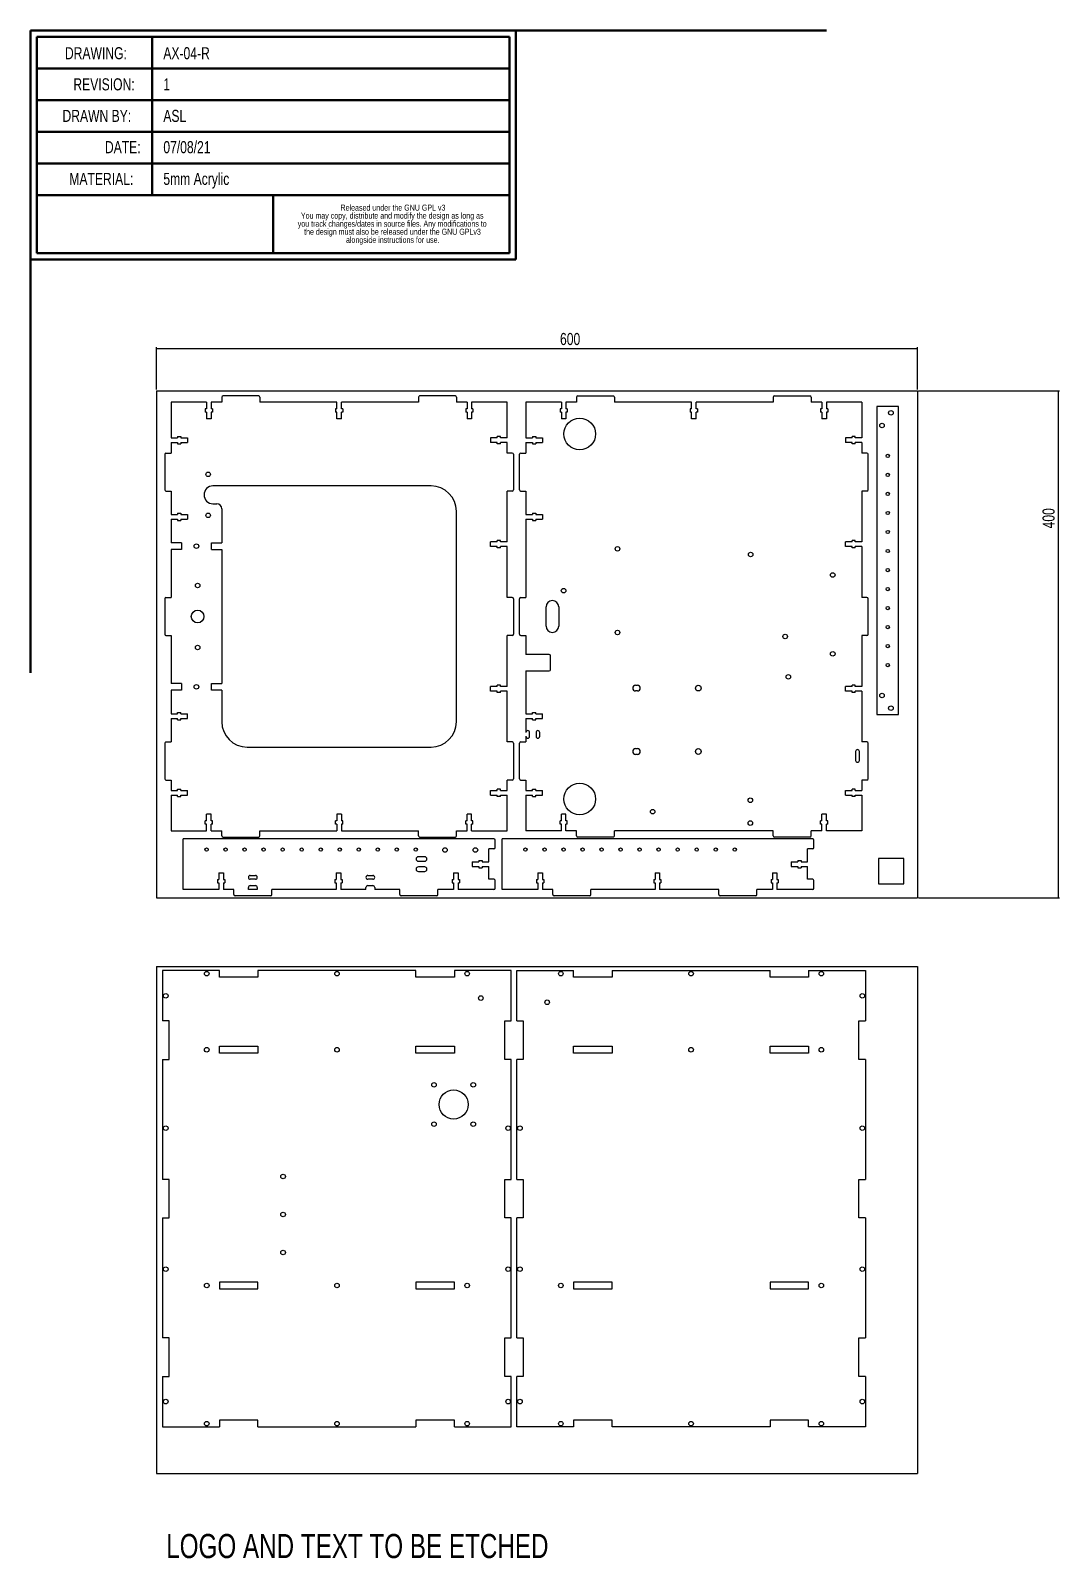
# Model space of a CAD drawing. Header units: millimetres. Extents: x 1 to 812, y -2427 to 180.
# Drawn here: x 1 to 812, y -1026 to 180 of the extents above; entities that cross this region are included whole.
import ezdxf

# ---------------------------------------------------------------- set-up
doc = ezdxf.new("R2010")
doc.units = ezdxf.units.MM
for name, color, linetype in [('ETCH', 1, 'Continuous'), ('FORMAT', 7, 'Continuous'), ('SHEET', 150, 'Continuous')]:
    doc.layers.add(name, color=color, linetype=linetype)
doc.styles.add('SLDTEXTSTYLE0', font='TXT', dxfattribs={"width": 0.75})
doc.styles.add('SLDTEXTSTYLE1', font='TXT', dxfattribs={"width": 0.7})
doc.dimstyles.new('SLDDIMSTYLE0', dxfattribs={"dimtxt": 9.525, "dimasz": 3.302, "dimexe": 0, "dimexo": 0.0625, "dimgap": 2.38125, "dimtad": 1, "dimrnd": 1e-09, "dimzin": 12, "dimdsep": 46, "dimtxsty": 'SLDTEXTSTYLE0', "dimsah": 1, "dimcen": 0.09, "dimadec": 0, "dimazin": 3, "dimtfac": 1, "dimtofl": 0, "dimtmove": 0, "dimatfit": 3, "dimfxl": 1, "dimfrac": 2, "dimtolj": 1, "dimtzin": 12, "dimarcsym": 0})

# ---------------------------------------------------------------- blocks, each defined once
blk = doc.blocks.new('_D')
at = {"layer": 'SHEET'}
for p, q in [((99.9, -103.2), (99.9, -69.9)), ((99.9, -70.9), (699.9, -70.9)), ((699.9, -103.2), (699.9, -69.9))]:
    blk.add_line(p, q, dxfattribs=at)
for points in [[(99.9, -70.9), (103.2, -71.4), (103.2, -70.4)], [(699.9, -70.9), (696.6, -70.4), (696.6, -71.4)]]:
    blk.add_solid(points, dxfattribs=at)
at = {"layer": 'SHEET', "insert": (418.1, -58.6), "char_height": 9.53, "attachment_point": 1, "style": 'SLDTEXTSTYLE0'}
blk.add_mtext('600', dxfattribs=at)
blk = doc.blocks.new('_D_1')
at = {"layer": 'SHEET'}
for p, q in [((700.9, -104.2), (811.9, -104.2)), ((810.9, -104.2), (810.9, -504.2)), ((700.9, -504.2), (811.9, -504.2))]:
    blk.add_line(p, q, dxfattribs=at)
for points in [[(810.9, -104.2), (810.4, -107.5), (811.4, -107.5)], [(810.9, -504.2), (811.4, -500.9), (810.4, -500.9)]]:
    blk.add_solid(points, dxfattribs=at)
at = {"layer": 'SHEET', "insert": (798.6, -212.8), "char_height": 9.53, "attachment_point": 1, "rotation": 90, "style": 'SLDTEXTSTYLE0'}
blk.add_mtext('400', dxfattribs=at)
blk = doc.blocks.new('SW_NOTE_0')
at = {"layer": 'FORMAT', "color": 0, "char_height": 4.763, "attachment_point": 2, "style": 'SLDTEXTSTYLE1'}
for s, insert in [('You may copy, distribute and modify the design as long as', (41.2, -0.2)), ('Released under the GNU GPL v3', (41.8, 6.1)), ('you track changes/dates in source files. Any modifications to', (41.2, -6.6)), ('the design must also be released under the GNU GPLv3', (41.4, -12.9)), ('alongside instructions for use.', (41.6, -19.3))]:
    blk.add_mtext(s, dxfattribs=dict(at, insert=insert))

msp = doc.modelspace()

# ---------------------------------------------------------------- linework, layer by layer
at = {"color": 7, "linetype": 'Continuous', "lineweight": 25}
for p, q in [((180.37, -108.311), (152.37, -108.311)), ((335.37, -108.311), (307.37, -108.311)), ((432.162, -108.311), (460.162, -108.311)), ((587.162, -108.311), (615.162, -108.311)), ((139.37, -113.311), (111.37, -113.311)), ((111.37, -113.311), (111.37, -141.311)), ((139.37, -118.511), (138.32, -118.511)), ((138.32, -118.511), (138.32, -121.111)), ((139.37, -113.311), (139.37, -118.511)), ((142.97, -113.311), (142.97, -118.511)), ((151.37, -113.311), (142.97, -113.311)), ((144.02, -118.511), (142.97, -118.511)), ((144.02, -118.511), (144.02, -121.111)), ((151.37, -109.311), (151.37, -113.311)), ((181.37, -109.311), (181.37, -113.311)), ((242.07, -113.311), (181.37, -113.311)), ((242.07, -118.511), (241.02, -118.511)), ((241.02, -118.511), (241.02, -121.111)), ((242.07, -118.511), (242.07, -113.311)), ((245.67, -118.511), (245.67, -113.311)), ((306.37, -113.311), (245.67, -113.311)), ((246.72, -118.511), (245.67, -118.511)), ((246.72, -118.511), (246.72, -121.111)), ((306.37, -109.311), (306.37, -113.311)), ((336.37, -109.311), (336.37, -113.311)), ((344.77, -113.311), (336.37, -113.311)), ((344.77, -118.511), (343.72, -118.511)), ((343.72, -118.511), (343.72, -121.111)), ((344.77, -113.311), (344.77, -118.511)), ((348.37, -113.311), (348.37, -118.511)), ((376.37, -113.311), (348.37, -113.311)), ((349.42, -118.511), (348.37, -118.511)), ((349.42, -118.511), (349.42, -121.111)), ((376.37, -141.311), (376.37, -113.311)), ((391.162, -113.311), (391.162, -141.311)), ((419.162, -113.311), (391.162, -113.311)), ((419.162, -118.511), (418.112, -118.511)), ((418.112, -118.511), (418.112, -121.111)), ((419.162, -113.311), (419.162, -118.511)), ((422.762, -113.311), (422.762, -118.511)), ((431.162, -113.311), (422.762, -113.311)), ((423.812, -118.511), (422.762, -118.511)), ((423.812, -118.511), (423.812, -121.111)), ((431.162, -109.311), (431.162, -113.311)), ((461.162, -109.311), (461.162, -113.311)), ((521.862, -113.311), (461.162, -113.311)), ((521.862, -118.511), (520.812, -118.511)), ((520.812, -118.511), (520.812, -121.111)), ((521.862, -118.511), (521.862, -113.311)), ((525.462, -118.511), (525.462, -113.311)), ((586.162, -113.311), (525.462, -113.311)), ((526.512, -118.511), (525.462, -118.511)), ((526.512, -118.511), (526.512, -121.111)), ((586.162, -109.311), (586.162, -113.311)), ((616.162, -109.311), (616.162, -113.311)), ((624.562, -113.311), (616.162, -113.311)), ((624.562, -118.511), (623.512, -118.511)), ((623.512, -118.511), (623.512, -121.111)), ((624.562, -113.311), (624.562, -118.511)), ((628.162, -113.311), (628.162, -118.511)), ((656.162, -113.311), (628.162, -113.311)), ((629.212, -118.511), (628.162, -118.511)), ((629.212, -118.511), (629.212, -121.111)), ((656.162, -113.311), (656.162, -141.311)), ((668.038, -116.638), (668.038, -359.638)), ((685.038, -116.638), (668.038, -116.638)), ((685.038, -359.638), (685.038, -116.638)), ((139.37, -121.111), (138.32, -121.111)), ((139.37, -121.111), (139.37, -126.311)), ((142.97, -126.311), (139.37, -126.311)), ((142.97, -121.111), (142.97, -126.311)), ((144.02, -121.111), (142.97, -121.111)), ((242.07, -121.111), (241.02, -121.111)), ((242.07, -126.311), (242.07, -121.111)), ((245.67, -126.311), (242.07, -126.311)), ((245.67, -126.311), (245.67, -121.111)), ((246.72, -121.111), (245.67, -121.111)), ((344.77, -121.111), (343.72, -121.111)), ((344.77, -121.111), (344.77, -126.311)), ((348.37, -126.311), (344.77, -126.311)), ((348.37, -121.111), (348.37, -126.311)), ((349.42, -121.111), (348.37, -121.111)), ((419.162, -121.111), (418.112, -121.111)), ((419.162, -121.111), (419.162, -126.311)), ((422.762, -126.311), (419.162, -126.311)), ((422.762, -121.111), (422.762, -126.311)), ((423.812, -121.111), (422.762, -121.111)), ((521.862, -121.111), (520.812, -121.111)), ((521.862, -126.311), (521.862, -121.111)), ((525.462, -126.311), (521.862, -126.311)), ((525.462, -126.311), (525.462, -121.111)), ((526.512, -121.111), (525.462, -121.111)), ((624.562, -121.111), (623.512, -121.111)), ((624.562, -121.111), (624.562, -126.311)), ((628.162, -126.311), (624.562, -126.311)), ((628.162, -121.111), (628.162, -126.311)), ((629.212, -121.111), (628.162, -121.111)), ((111.37, -141.311), (116.57, -141.311)), ((116.57, -140.261), (119.17, -140.261)), ((116.57, -140.261), (116.57, -141.311)), ((119.17, -140.261), (119.17, -141.311)), ((119.17, -141.311), (124.37, -141.311)), ((124.37, -141.311), (124.37, -144.911)), ((368.57, -141.311), (363.37, -141.311)), ((363.37, -141.311), (363.37, -144.911)), ((371.17, -140.261), (368.57, -140.261)), ((368.57, -141.311), (368.57, -140.261)), ((371.17, -141.311), (371.17, -140.261)), ((376.37, -141.311), (371.17, -141.311)), ((391.162, -141.311), (396.362, -141.311)), ((396.362, -140.261), (398.962, -140.261)), ((396.362, -140.261), (396.362, -141.311)), ((398.962, -140.261), (398.962, -141.311)), ((398.962, -141.311), (404.162, -141.311)), ((404.162, -141.311), (404.162, -144.911)), ((648.362, -141.311), (643.162, -141.311)), ((643.162, -141.311), (643.162, -144.911)), ((650.962, -140.261), (648.362, -140.261)), ((648.362, -141.311), (648.362, -140.261)), ((650.962, -141.311), (650.962, -140.261)), ((656.162, -141.311), (650.962, -141.311)), ((106.37, -154.311), (106.37, -182.311)), ((107.37, -153.311), (111.37, -153.311)), ((111.37, -144.911), (111.37, -153.311)), ((111.37, -144.911), (116.57, -144.911)), ((116.57, -144.911), (116.57, -145.961)), ((116.57, -145.961), (119.17, -145.961)), ((119.17, -144.911), (119.17, -145.961)), ((119.17, -144.911), (124.37, -144.911)), ((368.57, -144.911), (363.37, -144.911)), ((368.57, -145.961), (368.57, -144.911)), ((371.17, -145.961), (368.57, -145.961)), ((371.17, -145.961), (371.17, -144.911)), ((376.37, -144.911), (371.17, -144.911)), ((376.37, -153.311), (376.37, -144.911)), ((380.37, -153.311), (376.37, -153.311)), ((381.37, -154.311), (381.37, -182.311)), ((386.162, -182.311), (386.162, -154.311)), ((387.162, -153.311), (391.162, -153.311)), ((391.162, -144.911), (391.162, -153.311)), ((391.162, -144.911), (396.362, -144.911)), ((396.362, -144.911), (396.362, -145.961)), ((396.362, -145.961), (398.962, -145.961)), ((398.962, -144.911), (398.962, -145.961)), ((398.962, -144.911), (404.162, -144.911)), ((648.362, -144.911), (643.162, -144.911)), ((648.362, -145.961), (648.362, -144.911)), ((650.962, -145.961), (648.362, -145.961)), ((650.962, -145.961), (650.962, -144.911)), ((656.162, -144.911), (650.962, -144.911)), ((656.162, -144.911), (656.162, -153.311)), ((660.162, -153.311), (656.162, -153.311)), ((661.162, -182.311), (661.162, -154.311)), ((316.37, -179.311), (144.37, -179.311)), ((107.37, -183.311), (111.37, -183.311)), ((111.37, -183.311), (111.37, -201.911)), ((380.37, -183.311), (376.37, -183.311)), ((376.37, -223.511), (376.37, -183.311)), ((387.162, -183.311), (391.162, -183.311)), ((391.162, -183.311), (391.162, -201.911)), ((660.162, -183.311), (656.162, -183.311)), ((656.162, -183.311), (656.162, -223.511)), ((111.37, -201.911), (116.57, -201.911)), ((116.57, -200.861), (119.17, -200.861)), ((116.57, -200.861), (116.57, -201.911)), ((119.17, -200.861), (119.17, -201.911)), ((119.17, -201.911), (124.37, -201.911)), ((124.37, -201.911), (124.37, -205.511)), ((144.37, -193.311), (147.37, -193.311)), ((151.37, -197.311), (151.37, -224.111)), ((336.37, -365.311), (336.37, -199.311)), ((391.162, -201.911), (396.362, -201.911)), ((396.362, -200.861), (398.962, -200.861)), ((396.362, -200.861), (396.362, -201.911)), ((398.962, -200.861), (398.962, -201.911)), ((398.962, -201.911), (404.162, -201.911)), ((404.162, -201.911), (404.162, -205.511)), ((111.37, -205.511), (111.37, -224.111)), ((111.37, -205.511), (116.57, -205.511)), ((116.57, -205.511), (116.57, -206.561)), ((116.57, -206.561), (119.17, -206.561)), ((119.17, -205.511), (119.17, -206.561)), ((119.17, -205.511), (124.37, -205.511)), ((391.162, -205.511), (391.162, -267.311)), ((391.162, -205.511), (396.362, -205.511)), ((396.362, -205.511), (396.362, -206.561)), ((396.362, -206.561), (398.962, -206.561)), ((398.962, -205.511), (398.962, -206.561)), ((398.962, -205.511), (404.162, -205.511)), ((119.57, -224.111), (111.37, -224.111)), ((119.57, -224.111), (119.57, -229.511)), ((143.17, -224.111), (151.37, -224.111)), ((143.17, -229.511), (143.17, -224.111)), ((368.57, -223.511), (363.37, -223.511)), ((363.37, -227.111), (363.37, -223.511)), ((368.57, -227.111), (363.37, -227.111)), ((371.17, -222.461), (368.57, -222.461)), ((368.57, -223.511), (368.57, -222.461)), ((368.57, -228.161), (368.57, -227.111)), ((371.17, -228.161), (368.57, -228.161)), ((371.17, -223.511), (371.17, -222.461)), ((376.37, -223.511), (371.17, -223.511)), ((371.17, -228.161), (371.17, -227.111)), ((376.37, -227.111), (371.17, -227.111)), ((376.37, -267.311), (376.37, -227.111)), ((648.362, -223.511), (643.162, -223.511)), ((643.162, -227.111), (643.162, -223.511)), ((648.362, -227.111), (643.162, -227.111)), ((650.962, -222.461), (648.362, -222.461)), ((648.362, -223.511), (648.362, -222.461)), ((648.362, -228.161), (648.362, -227.111)), ((650.962, -228.161), (648.362, -228.161)), ((650.962, -223.511), (650.962, -222.461)), ((656.162, -223.511), (650.962, -223.511)), ((650.962, -228.161), (650.962, -227.111)), ((656.162, -227.111), (650.962, -227.111)), ((656.162, -227.111), (656.162, -267.311)), ((111.37, -229.511), (111.37, -267.311)), ((119.57, -229.511), (111.37, -229.511)), ((143.17, -229.511), (151.37, -229.511)), ((151.37, -229.511), (151.37, -335.111)), ((106.37, -268.311), (106.37, -296.311)), ((107.37, -267.311), (111.37, -267.311)), ((380.37, -267.311), (376.37, -267.311)), ((381.37, -268.311), (381.37, -296.311)), ((386.162, -296.311), (386.162, -268.311)), ((387.162, -267.311), (391.162, -267.311)), ((407.112, -289.811), (407.112, -274.811)), ((417.112, -274.811), (417.112, -289.811)), ((660.162, -267.311), (656.162, -267.311)), ((661.162, -296.311), (661.162, -268.311)), ((107.37, -297.311), (111.37, -297.311)), ((111.37, -297.311), (111.37, -335.111)), ((380.37, -297.311), (376.37, -297.311)), ((376.37, -337.511), (376.37, -297.311)), ((387.162, -297.311), (391.162, -297.311)), ((391.162, -297.311), (391.162, -312.261)), ((660.162, -297.311), (656.162, -297.311)), ((656.162, -297.311), (656.162, -337.511)), ((409.662, -312.261), (391.162, -312.261)), ((410.662, -324.261), (410.662, -313.261)), ((391.162, -325.261), (391.162, -359.111)), ((391.162, -325.261), (409.662, -325.261)), ((119.57, -335.111), (111.37, -335.111)), ((119.57, -335.111), (119.57, -340.511)), ((143.17, -335.111), (151.37, -335.111)), ((143.17, -340.511), (143.17, -335.111)), ((368.57, -337.511), (363.37, -337.511)), ((363.37, -341.111), (363.37, -337.511)), ((371.17, -336.461), (368.57, -336.461)), ((368.57, -337.511), (368.57, -336.461)), ((371.17, -337.511), (371.17, -336.461)), ((376.37, -337.511), (371.17, -337.511)), ((477.662, -336.561), (479.162, -336.561)), ((648.362, -337.511), (643.162, -337.511)), ((643.162, -341.111), (643.162, -337.511)), ((650.962, -336.461), (648.362, -336.461)), ((648.362, -337.511), (648.362, -336.461)), ((650.962, -337.511), (650.962, -336.461)), ((656.162, -337.511), (650.962, -337.511)), ((111.37, -340.511), (111.37, -359.111)), ((119.57, -340.511), (111.37, -340.511)), ((151.37, -340.511), (143.17, -340.511)), ((151.37, -340.511), (151.37, -365.311)), ((368.57, -341.111), (363.37, -341.111)), ((368.57, -342.161), (368.57, -341.111)), ((371.17, -342.161), (368.57, -342.161)), ((371.17, -342.161), (371.17, -341.111)), ((376.37, -341.111), (371.17, -341.111)), ((376.37, -381.311), (376.37, -341.111)), ((479.162, -341.061), (477.662, -341.061)), ((648.362, -341.111), (643.162, -341.111)), ((648.362, -342.161), (648.362, -341.111)), ((650.962, -342.161), (648.362, -342.161)), ((650.962, -342.161), (650.962, -341.111)), ((656.162, -341.111), (650.962, -341.111)), ((656.162, -341.111), (656.162, -381.311)), ((111.37, -359.111), (116.57, -359.111)), ((116.57, -358.061), (119.17, -358.061)), ((116.57, -359.111), (116.57, -358.061)), ((119.17, -359.111), (119.17, -358.061)), ((119.17, -359.111), (124.37, -359.111)), ((124.37, -362.711), (124.37, -359.111)), ((391.162, -359.111), (396.362, -359.111)), ((396.362, -358.061), (398.962, -358.061)), ((396.362, -359.111), (396.362, -358.061)), ((398.962, -359.111), (398.962, -358.061)), ((398.962, -359.111), (404.162, -359.111)), ((404.162, -362.711), (404.162, -359.111)), ((668.038, -359.638), (685.038, -359.638)), ((111.37, -362.711), (116.57, -362.711)), ((111.37, -362.711), (111.37, -381.311)), ((116.57, -363.761), (116.57, -362.711)), ((116.57, -363.761), (119.17, -363.761)), ((119.17, -363.761), (119.17, -362.711)), ((119.17, -362.711), (124.37, -362.711)), ((391.162, -362.711), (391.162, -373.811)), ((391.162, -362.711), (396.362, -362.711)), ((396.362, -363.761), (396.362, -362.711)), ((396.362, -363.761), (398.962, -363.761)), ((398.962, -363.761), (398.962, -362.711)), ((398.962, -362.711), (404.162, -362.711)), ((106.37, -382.311), (106.37, -410.311)), ((107.37, -381.311), (111.37, -381.311)), ((171.37, -385.311), (316.37, -385.311)), ((380.37, -381.311), (376.37, -381.311)), ((381.37, -382.311), (381.37, -410.311)), ((386.162, -410.311), (386.162, -382.311)), ((387.162, -381.311), (391.162, -381.311)), ((391.162, -376.811), (391.162, -381.311)), ((394.162, -376.811), (394.162, -373.811)), ((399.162, -373.811), (399.162, -376.811)), ((402.162, -376.811), (402.162, -373.811)), ((660.162, -381.311), (656.162, -381.311)), ((661.162, -410.311), (661.162, -382.311)), ((477.662, -386.561), (479.162, -386.561)), ((479.162, -391.061), (477.662, -391.061)), ((651.162, -388.811), (651.162, -395.811)), ((654.162, -395.811), (654.162, -388.811)), ((107.37, -411.311), (111.37, -411.311)), ((111.37, -411.311), (111.37, -419.711)), ((111.37, -419.711), (116.57, -419.711)), ((116.57, -418.661), (119.17, -418.661)), ((116.57, -419.711), (116.57, -418.661)), ((119.17, -419.711), (119.17, -418.661)), ((119.17, -419.711), (124.37, -419.711)), ((124.37, -423.311), (124.37, -419.711)), ((363.37, -419.711), (368.57, -419.711)), ((363.37, -423.311), (363.37, -419.711)), ((371.17, -418.661), (368.57, -418.661)), ((368.57, -419.711), (368.57, -418.661)), ((371.17, -419.711), (371.17, -418.661)), ((371.17, -419.711), (376.37, -419.711)), ((380.37, -411.311), (376.37, -411.311)), ((376.37, -419.711), (376.37, -411.311)), ((387.162, -411.311), (391.162, -411.311)), ((391.162, -411.311), (391.162, -419.711)), ((391.162, -419.711), (396.362, -419.711)), ((396.362, -418.661), (398.962, -418.661)), ((396.362, -419.711), (396.362, -418.661)), ((398.962, -419.711), (398.962, -418.661)), ((398.962, -419.711), (404.162, -419.711)), ((404.162, -423.311), (404.162, -419.711)), ((643.162, -419.711), (648.362, -419.711)), ((643.162, -423.311), (643.162, -419.711)), ((650.962, -418.661), (648.362, -418.661)), ((648.362, -419.711), (648.362, -418.661)), ((650.962, -419.711), (650.962, -418.661)), ((650.962, -419.711), (656.162, -419.711)), ((660.162, -411.311), (656.162, -411.311)), ((656.162, -411.311), (656.162, -419.711)), ((111.37, -423.311), (116.57, -423.311)), ((111.37, -423.311), (111.37, -451.311)), ((116.57, -424.361), (116.57, -423.311)), ((116.57, -424.361), (119.17, -424.361)), ((119.17, -424.361), (119.17, -423.311)), ((119.17, -423.311), (124.37, -423.311)), ((363.37, -423.311), (368.57, -423.311)), ((368.57, -424.361), (368.57, -423.311)), ((371.17, -424.361), (368.57, -424.361)), ((371.17, -424.361), (371.17, -423.311)), ((371.17, -423.311), (376.37, -423.311)), ((376.37, -451.311), (376.37, -423.311)), ((391.162, -423.311), (391.162, -451.311)), ((391.162, -423.311), (396.362, -423.311)), ((396.362, -424.361), (396.362, -423.311)), ((396.362, -424.361), (398.962, -424.361)), ((398.962, -424.361), (398.962, -423.311)), ((398.962, -423.311), (404.162, -423.311)), ((643.162, -423.311), (648.362, -423.311)), ((648.362, -424.361), (648.362, -423.311)), ((650.962, -424.361), (648.362, -424.361)), ((650.962, -424.361), (650.962, -423.311)), ((650.962, -423.311), (656.162, -423.311)), ((656.162, -423.311), (656.162, -451.311)), ((139.37, -443.511), (138.32, -443.511)), ((138.32, -446.111), (138.32, -443.511)), ((142.97, -438.311), (139.37, -438.311)), ((139.37, -443.511), (139.37, -438.311)), ((142.97, -443.511), (142.97, -438.311)), ((144.02, -443.511), (142.97, -443.511)), ((144.02, -446.111), (144.02, -443.511)), ((242.07, -443.511), (241.02, -443.511)), ((241.02, -446.111), (241.02, -443.511)), ((245.67, -438.311), (242.07, -438.311)), ((242.07, -438.311), (242.07, -443.511)), ((245.67, -438.311), (245.67, -443.511)), ((246.72, -443.511), (245.67, -443.511)), ((246.72, -446.111), (246.72, -443.511)), ((344.77, -443.511), (343.72, -443.511)), ((343.72, -446.111), (343.72, -443.511)), ((348.37, -438.311), (344.77, -438.311)), ((344.77, -443.511), (344.77, -438.311)), ((348.37, -443.511), (348.37, -438.311)), ((349.42, -443.511), (348.37, -443.511)), ((349.42, -446.111), (349.42, -443.511)), ((419.162, -443.511), (418.112, -443.511)), ((418.112, -446.111), (418.112, -443.511)), ((422.762, -438.311), (419.162, -438.311)), ((419.162, -443.511), (419.162, -438.311)), ((422.762, -443.511), (422.762, -438.311)), ((423.812, -443.511), (422.762, -443.511)), ((423.812, -446.111), (423.812, -443.511)), ((624.562, -443.511), (623.512, -443.511)), ((623.512, -446.111), (623.512, -443.511)), ((628.162, -438.311), (624.562, -438.311)), ((624.562, -443.511), (624.562, -438.311)), ((628.162, -443.511), (628.162, -438.311)), ((629.212, -443.511), (628.162, -443.511)), ((629.212, -446.111), (629.212, -443.511)), ((111.37, -451.311), (139.37, -451.311)), ((120.87, -497.663), (120.87, -457.663)), ((365.87, -457.663), (120.87, -457.663)), ((139.37, -446.111), (138.32, -446.111)), ((139.37, -451.311), (139.37, -446.111)), ((142.97, -451.311), (142.97, -446.111)), ((144.02, -446.111), (142.97, -446.111)), ((142.97, -451.311), (151.37, -451.311)), ((151.37, -455.311), (151.37, -451.311)), ((152.37, -456.311), (180.37, -456.311)), ((181.37, -451.311), (242.07, -451.311)), ((181.37, -455.311), (181.37, -451.311)), ((242.07, -446.111), (241.02, -446.111)), ((242.07, -446.111), (242.07, -451.311)), ((245.67, -446.111), (245.67, -451.311)), ((246.72, -446.111), (245.67, -446.111)), ((245.67, -451.311), (306.37, -451.311)), ((306.37, -455.311), (306.37, -451.311)), ((307.37, -456.311), (335.37, -456.311)), ((336.37, -451.311), (344.77, -451.311)), ((336.37, -455.311), (336.37, -451.311)), ((344.77, -446.111), (343.72, -446.111)), ((344.77, -451.311), (344.77, -446.111)), ((348.37, -451.311), (348.37, -446.111)), ((349.42, -446.111), (348.37, -446.111)), ((348.37, -451.311), (376.37, -451.311)), ((372.363, -497.663), (372.363, -457.663)), ((617.363, -457.663), (372.363, -457.663)), ((419.162, -451.311), (391.162, -451.311)), ((419.162, -446.111), (418.112, -446.111)), ((419.162, -451.311), (419.162, -446.111)), ((422.762, -451.311), (422.762, -446.111)), ((423.812, -446.111), (422.762, -446.111)), ((431.162, -451.311), (422.762, -451.311)), ((431.162, -455.311), (431.162, -451.311)), ((460.162, -456.311), (432.162, -456.311)), ((586.162, -451.311), (461.162, -451.311)), ((461.162, -455.311), (461.162, -451.311)), ((586.162, -455.311), (586.162, -451.311)), ((615.162, -456.311), (587.162, -456.311)), ((624.562, -451.311), (616.162, -451.311)), ((616.162, -455.311), (616.162, -451.311)), ((624.562, -446.111), (623.512, -446.111)), ((624.562, -451.311), (624.562, -446.111)), ((628.162, -451.311), (628.162, -446.111)), ((629.212, -446.111), (628.162, -446.111)), ((656.162, -451.311), (628.162, -451.311)), ((365.87, -465.663), (361.87, -465.663)), ((361.87, -475.863), (361.87, -465.663)), ((366.87, -464.663), (366.87, -458.663)), ((617.363, -465.663), (613.363, -465.663)), ((613.363, -475.863), (613.363, -465.663)), ((618.363, -464.663), (618.363, -458.663)), ((311.37, -471.863), (306.37, -471.863)), ((306.37, -475.463), (311.37, -475.463)), ((311.37, -479.863), (306.37, -479.863)), ((348.87, -475.863), (354.07, -475.863)), ((348.87, -475.863), (348.87, -479.463)), ((348.87, -479.463), (354.07, -479.463)), ((354.07, -474.813), (356.67, -474.813)), ((354.07, -474.813), (354.07, -475.863)), ((354.07, -479.463), (354.07, -480.513)), ((354.07, -480.513), (356.67, -480.513)), ((356.67, -474.813), (356.67, -475.863)), ((356.67, -475.863), (361.87, -475.863)), ((356.67, -479.463), (356.67, -480.513)), ((356.67, -479.463), (361.87, -479.463)), ((361.87, -489.663), (361.87, -479.463)), ((600.363, -475.863), (605.563, -475.863)), ((600.363, -475.863), (600.363, -479.463)), ((600.363, -479.463), (605.563, -479.463)), ((605.563, -474.813), (608.163, -474.813)), ((605.563, -474.813), (605.563, -475.863)), ((605.563, -479.463), (605.563, -480.513)), ((605.563, -480.513), (608.163, -480.513)), ((608.163, -474.813), (608.163, -475.863)), ((608.163, -475.863), (613.363, -475.863)), ((608.163, -479.463), (608.163, -480.513)), ((608.163, -479.463), (613.363, -479.463)), ((613.363, -489.663), (613.363, -479.463)), ((669.336, -473.35), (669.336, -493.35)), ((689.336, -473.35), (669.336, -473.35)), ((689.336, -493.35), (689.336, -473.35)), ((148.02, -489.863), (149.07, -489.863)), ((148.02, -489.863), (148.02, -492.463)), ((148.02, -492.463), (149.07, -492.463)), ((149.07, -484.663), (152.67, -484.663)), ((149.07, -484.663), (149.07, -489.863)), ((149.07, -492.463), (149.07, -497.663)), ((152.67, -484.663), (152.67, -489.863)), ((152.67, -489.863), (153.72, -489.863)), ((152.67, -492.463), (152.67, -497.663)), ((152.67, -492.463), (153.72, -492.463)), ((153.72, -489.863), (153.72, -492.463)), ((173.87, -486.663), (177.87, -486.663)), ((177.87, -489.663), (173.87, -489.663)), ((240.52, -489.863), (241.57, -489.863)), ((240.52, -489.863), (240.52, -492.463)), ((240.52, -492.463), (241.57, -492.463)), ((241.57, -484.663), (245.17, -484.663)), ((241.57, -484.663), (241.57, -489.863)), ((241.57, -492.463), (241.57, -497.663)), ((245.17, -484.663), (245.17, -489.863)), ((245.17, -489.863), (246.22, -489.863)), ((245.17, -492.463), (245.17, -497.663)), ((245.17, -492.463), (246.22, -492.463)), ((246.22, -489.863), (246.22, -492.463)), ((266.52, -486.663), (270.52, -486.663)), ((270.52, -489.663), (266.52, -489.663)), ((306.37, -483.463), (311.37, -483.463)), ((333.02, -489.863), (334.07, -489.863)), ((333.02, -489.863), (333.02, -492.463)), ((333.02, -492.463), (334.07, -492.463)), ((334.07, -484.663), (337.67, -484.663)), ((334.07, -484.663), (334.07, -489.863)), ((334.07, -492.463), (334.07, -497.663)), ((337.67, -484.663), (337.67, -489.863)), ((337.67, -489.863), (338.72, -489.863)), ((337.67, -492.463), (337.67, -497.663)), ((337.67, -492.463), (338.72, -492.463)), ((338.72, -489.863), (338.72, -492.463)), ((365.87, -489.663), (361.87, -489.663)), ((366.87, -496.663), (366.87, -490.663)), ((399.513, -489.863), (400.563, -489.863)), ((399.513, -489.863), (399.513, -492.463)), ((399.513, -492.463), (400.563, -492.463)), ((400.563, -484.663), (404.163, -484.663)), ((400.563, -484.663), (400.563, -489.863)), ((400.563, -492.463), (400.563, -497.663)), ((404.163, -484.663), (404.163, -489.863)), ((404.163, -489.863), (405.213, -489.863)), ((404.163, -492.463), (404.163, -497.663)), ((404.163, -492.463), (405.213, -492.463)), ((405.213, -489.863), (405.213, -492.463)), ((492.013, -489.863), (493.063, -489.863)), ((492.013, -489.863), (492.013, -492.463)), ((492.013, -492.463), (493.063, -492.463)), ((493.063, -484.663), (496.663, -484.663)), ((493.063, -484.663), (493.063, -489.863)), ((493.063, -492.463), (493.063, -497.663)), ((496.663, -484.663), (496.663, -489.863)), ((496.663, -489.863), (497.713, -489.863)), ((496.663, -492.463), (496.663, -497.663)), ((496.663, -492.463), (497.713, -492.463)), ((497.713, -489.863), (497.713, -492.463)), ((584.513, -489.863), (585.563, -489.863)), ((584.513, -489.863), (584.513, -492.463)), ((584.513, -492.463), (585.563, -492.463)), ((585.563, -484.663), (589.163, -484.663)), ((585.563, -484.663), (585.563, -489.863)), ((585.563, -492.463), (585.563, -497.663)), ((589.163, -484.663), (589.163, -489.863)), ((589.163, -489.863), (590.213, -489.863)), ((589.163, -492.463), (589.163, -497.663)), ((589.163, -492.463), (590.213, -492.463)), ((590.213, -489.863), (590.213, -492.463)), ((617.363, -489.663), (613.363, -489.663)), ((618.363, -496.663), (618.363, -490.663)), ((669.336, -493.35), (689.336, -493.35)), ((149.07, -497.663), (120.87, -497.663)), ((160.87, -497.663), (152.67, -497.663)), ((160.87, -501.663), (160.87, -497.663)), ((189.87, -502.663), (161.87, -502.663)), ((172.37, -497.663), (172.37, -496.163)), ((179.37, -497.663), (172.37, -497.663)), ((173.87, -494.663), (177.87, -494.663)), ((179.37, -496.163), (179.37, -497.663)), ((241.57, -497.663), (190.87, -497.663)), ((190.87, -501.663), (190.87, -497.663)), ((265.02, -497.663), (245.17, -497.663)), ((265.02, -497.663), (265.02, -496.163)), ((266.52, -494.663), (270.52, -494.663)), ((272.02, -496.163), (272.02, -497.663)), ((291.87, -497.663), (272.02, -497.663)), ((291.87, -501.663), (291.87, -497.663)), ((320.87, -502.663), (292.87, -502.663)), ((334.07, -497.663), (321.87, -497.663)), ((321.87, -501.663), (321.87, -497.663)), ((365.87, -497.663), (337.67, -497.663)), ((400.563, -497.663), (372.363, -497.663)), ((412.363, -497.663), (404.163, -497.663)), ((412.363, -501.663), (412.363, -497.663)), ((441.363, -502.663), (413.363, -502.663)), ((493.063, -497.663), (442.363, -497.663)), ((442.363, -501.663), (442.363, -497.663)), ((543.363, -497.663), (496.663, -497.663)), ((543.363, -501.663), (543.363, -497.663)), ((572.363, -502.663), (544.363, -502.663)), ((585.563, -497.663), (573.363, -497.663)), ((573.363, -501.663), (573.363, -497.663)), ((617.363, -497.663), (589.163, -497.663)), ((104.694, -561.63), (104.694, -601.43)), ((149.494, -561.63), (104.694, -561.63)), ((149.494, -566.83), (149.494, -561.63)), ((179.894, -561.63), (179.894, -566.83)), ((304.494, -561.63), (179.894, -561.63)), ((304.494, -566.83), (304.494, -561.63)), ((334.894, -561.63), (334.894, -566.83)), ((379.694, -561.63), (334.894, -561.63)), ((379.694, -601.43), (379.694, -561.63)), ((383.967, -601.43), (383.967, -561.63)), ((383.967, -561.63), (428.767, -561.63)), ((428.767, -566.83), (428.767, -561.63)), ((459.167, -561.63), (459.167, -566.83)), ((459.167, -561.63), (583.767, -561.63)), ((583.767, -566.83), (583.767, -561.63)), ((614.167, -561.63), (614.167, -566.83)), ((614.167, -561.63), (658.967, -561.63)), ((658.967, -561.63), (658.967, -601.43)), ((179.894, -566.83), (149.494, -566.83)), ((334.894, -566.83), (304.494, -566.83)), ((459.167, -566.83), (428.767, -566.83)), ((614.167, -566.83), (583.767, -566.83)), ((109.894, -601.43), (104.694, -601.43)), ((109.894, -631.83), (109.894, -601.43)), ((374.494, -601.43), (379.694, -601.43)), ((374.494, -631.83), (374.494, -601.43)), ((383.967, -601.43), (389.167, -601.43)), ((389.167, -601.43), (389.167, -631.83)), ((653.767, -601.43), (658.967, -601.43)), ((653.767, -631.83), (653.767, -601.43)), ((149.494, -621.43), (179.894, -621.43)), ((149.494, -626.83), (149.494, -621.43)), ((179.894, -626.83), (149.494, -626.83)), ((179.894, -621.43), (179.894, -626.83)), ((304.494, -621.43), (334.894, -621.43)), ((304.494, -626.83), (304.494, -621.43)), ((334.894, -626.83), (304.494, -626.83)), ((334.894, -621.43), (334.894, -626.83)), ((428.767, -621.43), (459.167, -621.43)), ((428.767, -626.83), (428.767, -621.43)), ((459.167, -626.83), (428.767, -626.83)), ((459.167, -621.43), (459.167, -626.83)), ((583.767, -621.43), (614.167, -621.43)), ((583.767, -626.83), (583.767, -621.43)), ((614.167, -626.83), (583.767, -626.83)), ((614.167, -621.43), (614.167, -626.83)), ((104.694, -631.83), (104.694, -726.43)), ((104.694, -631.83), (109.894, -631.83)), ((379.694, -631.83), (374.494, -631.83)), ((379.694, -726.43), (379.694, -631.83)), ((389.167, -631.83), (383.967, -631.83)), ((383.967, -726.43), (383.967, -631.83)), ((658.967, -631.83), (653.767, -631.83)), ((658.967, -631.83), (658.967, -726.43)), ((109.894, -726.43), (104.694, -726.43)), ((109.894, -756.83), (109.894, -726.43)), ((374.494, -726.43), (379.694, -726.43)), ((374.494, -756.83), (374.494, -726.43)), ((383.967, -726.43), (389.167, -726.43)), ((389.167, -726.43), (389.167, -756.83)), ((653.767, -726.43), (658.967, -726.43)), ((653.767, -756.83), (653.767, -726.43)), ((104.694, -756.83), (104.694, -851.43)), ((104.694, -756.83), (109.894, -756.83)), ((379.694, -756.83), (374.494, -756.83)), ((379.694, -851.43), (379.694, -756.83)), ((389.167, -756.83), (383.967, -756.83)), ((383.967, -851.43), (383.967, -756.83)), ((658.967, -756.83), (653.767, -756.83)), ((658.967, -756.83), (658.967, -851.43)), ((179.894, -807.43), (149.494, -807.43)), ((149.494, -807.43), (149.494, -812.83)), ((179.894, -812.83), (179.894, -807.43)), ((334.894, -807.43), (304.494, -807.43)), ((304.494, -807.43), (304.494, -812.83)), ((334.894, -812.83), (334.894, -807.43)), ((459.167, -807.43), (428.767, -807.43)), ((428.767, -807.43), (428.767, -812.83)), ((459.167, -812.83), (459.167, -807.43)), ((614.167, -807.43), (583.767, -807.43)), ((583.767, -807.43), (583.767, -812.83)), ((614.167, -812.83), (614.167, -807.43)), ((149.494, -812.83), (179.894, -812.83)), ((304.494, -812.83), (334.894, -812.83)), ((428.767, -812.83), (459.167, -812.83)), ((583.767, -812.83), (614.167, -812.83)), ((109.894, -851.43), (104.694, -851.43)), ((109.894, -881.83), (109.894, -851.43)), ((374.494, -851.43), (379.694, -851.43)), ((374.494, -881.83), (374.494, -851.43)), ((383.967, -851.43), (389.167, -851.43)), ((389.167, -851.43), (389.167, -881.83)), ((653.767, -851.43), (658.967, -851.43)), ((653.767, -881.83), (653.767, -851.43)), ((104.694, -881.83), (104.694, -921.63)), ((104.694, -881.83), (109.894, -881.83)), ((379.694, -881.83), (374.494, -881.83)), ((379.694, -921.63), (379.694, -881.83)), ((389.167, -881.83), (383.967, -881.83)), ((383.967, -921.63), (383.967, -881.83)), ((658.967, -881.83), (653.767, -881.83)), ((658.967, -881.83), (658.967, -921.63)), ((104.694, -921.63), (149.494, -921.63)), ((179.894, -916.43), (149.494, -916.43)), ((149.494, -916.43), (149.494, -921.63)), ((179.894, -921.63), (179.894, -916.43)), ((179.894, -921.63), (304.494, -921.63)), ((334.894, -916.43), (304.494, -916.43)), ((304.494, -916.43), (304.494, -921.63)), ((334.894, -921.63), (334.894, -916.43)), ((334.894, -921.63), (379.694, -921.63)), ((428.767, -921.63), (383.967, -921.63)), ((459.167, -916.43), (428.767, -916.43)), ((428.767, -916.43), (428.767, -921.63)), ((459.167, -921.63), (459.167, -916.43)), ((583.767, -921.63), (459.167, -921.63)), ((614.167, -916.43), (583.767, -916.43)), ((583.767, -916.43), (583.767, -921.63)), ((614.167, -921.63), (614.167, -916.43)), ((658.967, -921.63), (614.167, -921.63))]:
    msp.add_line(p, q, dxfattribs=at)
for centre, radius in [((679.038, -121.638), 1.8), ((433.662, -138.311), 12.5), ((672.038, -131.638), 1.8), ((676.538, -155.638), 1.3), ((140.62, -170.141), 1.8), ((676.538, -170.638), 1.3), ((676.538, -185.638), 1.3), ((140.62, -202.482), 1.8), ((676.538, -200.638), 1.3), ((676.538, -215.638), 1.3), ((131.37, -226.811), 1.8), ((463.412, -228.911), 1.8), ((568.427, -233.363), 1.8), ((676.538, -230.638), 1.3), ((633.162, -249.554), 1.8), ((676.538, -245.638), 1.3), ((132.32, -257.811), 1.8), ((420.912, -261.911), 1.8), ((676.538, -260.638), 1.3), ((676.538, -275.638), 1.3), ((132.32, -282.311), 5), ((463.412, -294.911), 1.8), ((595.662, -298.054), 1.8), ((676.538, -290.638), 1.3), ((132.32, -306.811), 1.8), ((633.162, -311.754), 1.8), ((676.538, -305.638), 1.3), ((676.538, -320.638), 1.3), ((131.37, -337.811), 1.8), ((527.162, -338.811), 2.25), ((598.162, -329.954), 1.8), ((672.038, -344.638), 1.8), ((679.038, -354.638), 1.8), ((527.162, -388.811), 2.25), ((433.662, -426.311), 12.5), ((568.162, -427.311), 1.8), ((491.162, -436.311), 1.8), ((568.162, -445.311), 1.8), ((139.37, -466.163), 1.3), ((154.37, -466.163), 1.3), ((169.37, -466.163), 1.3), ((184.37, -466.163), 1.3), ((199.37, -466.163), 1.3), ((214.37, -466.163), 1.3), ((229.37, -466.163), 1.3), ((244.37, -466.163), 1.3), ((259.37, -466.163), 1.3), ((274.37, -466.163), 1.3), ((289.37, -466.163), 1.3), ((304.37, -466.163), 1.3), ((327.37, -466.513), 1.8), ((351.37, -466.513), 1.8), ((390.863, -466.163), 1.3), ((405.863, -466.163), 1.3), ((420.863, -466.163), 1.3), ((435.863, -466.163), 1.3), ((450.863, -466.163), 1.3), ((465.863, -466.163), 1.3), ((480.863, -466.163), 1.3), ((495.863, -466.163), 1.3), ((510.863, -466.163), 1.3), ((525.863, -466.163), 1.3), ((540.863, -466.163), 1.3), ((555.863, -466.163), 1.3), ((139.494, -564.13), 1.8), ((242.194, -564.13), 1.8), ((344.894, -564.13), 1.8), ((418.767, -564.13), 1.8), ((521.467, -564.13), 1.8), ((624.167, -564.13), 1.8), ((107.194, -581.63), 1.8), ((355.694, -583.38), 1.8), ((407.967, -586.68), 1.8), ((656.467, -581.63), 1.8), ((139.494, -624.13), 1.8), ((242.194, -624.13), 1.8), ((521.467, -624.13), 1.8), ((624.167, -624.13), 1.8), ((318.694, -651.83), 1.8), ((349.694, -651.83), 1.8), ((334.194, -667.33), 11.5), ((107.194, -685.98), 1.8), ((318.694, -682.83), 1.8), ((349.694, -682.83), 1.8), ((377.194, -685.98), 1.8), ((386.467, -685.98), 1.8), ((656.467, -685.98), 1.8), ((199.694, -724.13), 1.8), ((199.694, -754.13), 1.8), ((199.694, -784.13), 1.8), ((107.194, -797.28), 1.8), ((377.194, -797.28), 1.8), ((386.467, -797.28), 1.8), ((656.467, -797.28), 1.8), ((139.494, -810.13), 1.8), ((242.194, -810.13), 1.8), ((344.894, -810.13), 1.8), ((418.767, -810.13), 1.8), ((624.167, -810.13), 1.8), ((107.194, -901.73), 1.8), ((377.194, -901.73), 1.8), ((386.467, -901.73), 1.8), ((656.467, -901.73), 1.8), ((139.494, -919.13), 1.8), ((242.194, -919.13), 1.8), ((344.894, -919.13), 1.8), ((418.767, -919.13), 1.8), ((521.467, -919.13), 1.8), ((624.167, -919.13), 1.8)]:
    msp.add_circle(centre, radius, dxfattribs=at)
for centre, radius, start, end in [((152.37, -109.311), 1, 90, 180), ((180.37, -109.311), 1, 0, 90), ((307.37, -109.311), 1, 90, 180), ((335.37, -109.311), 1, 0, 90), ((432.162, -109.311), 1, 90, 180), ((460.162, -109.311), 1, 0, 90), ((587.162, -109.311), 1, 90, 180), ((615.162, -109.311), 1, 0, 90), ((107.37, -154.311), 1, 90, 180), ((380.37, -154.311), 1, 0, 90), ((387.162, -154.311), 1, 90, 180), ((660.162, -154.311), 1, 0, 90), ((144.37, -186.311), 7, 90, 270), ((316.37, -199.311), 20, 0, 90), ((107.37, -182.311), 1, 180, 270), ((380.37, -182.311), 1, 270, 0), ((387.162, -182.311), 1, 180, 270), ((660.162, -182.311), 1, 270, 0), ((147.37, -197.311), 4, 0, 90), ((107.37, -268.311), 1, 90, 180), ((380.37, -268.311), 1, 0, 90), ((387.162, -268.311), 1, 90, 180), ((412.112, -274.811), 5, 0, 180), ((660.162, -268.311), 1, 0, 90), ((107.37, -296.311), 1, 180, 270), ((380.37, -296.311), 1, 270, 0), ((387.162, -296.311), 1, 180, 270), ((412.112, -289.811), 5, 180, 0), ((660.162, -296.311), 1, 270, 0), ((409.662, -313.261), 1, 0, 90), ((409.662, -324.261), 1, 270, 0), ((477.662, -338.811), 2.25, 90, 270), ((479.162, -338.811), 2.25, 270, 90), ((171.37, -365.311), 20, 180, 270), ((316.37, -365.311), 20, 270, 0), ((392.662, -373.811), 1.5, 0, 180), ((400.662, -373.811), 1.5, 0, 180), ((107.37, -382.311), 1, 90, 180), ((380.37, -382.311), 1, 0, 90), ((387.162, -382.311), 1, 90, 180), ((392.662, -376.811), 1.5, 180, 0), ((400.662, -376.811), 1.5, 180, 0), ((660.162, -382.311), 1, 0, 90), ((477.662, -388.811), 2.25, 90, 270), ((479.162, -388.811), 2.25, 270, 90), ((652.662, -388.811), 1.5, 0, 180), ((652.662, -395.811), 1.5, 180, 0), ((107.37, -410.311), 1, 180, 270), ((380.37, -410.311), 1, 270, 0), ((387.162, -410.311), 1, 180, 270), ((660.162, -410.311), 1, 270, 0), ((152.37, -455.311), 1, 180, 270), ((180.37, -455.311), 1, 270, 0), ((307.37, -455.311), 1, 180, 270), ((335.37, -455.311), 1, 270, 0), ((365.87, -458.663), 1, 0, 90), ((432.162, -455.311), 1, 180, 270), ((460.162, -455.311), 1, 270, 0), ((587.162, -455.311), 1, 180, 270), ((615.162, -455.311), 1, 270, 0), ((617.363, -458.663), 1, 0, 90), ((365.87, -464.663), 1, 270, 0), ((617.363, -464.663), 1, 270, 0), ((306.37, -473.663), 1.8, 90, 270), ((306.37, -481.663), 1.8, 90, 270), ((311.37, -473.663), 1.8, 270, 90), ((311.37, -481.663), 1.8, 270, 90), ((173.87, -488.163), 1.5, 90, 270), ((177.87, -488.163), 1.5, 270, 90), ((266.52, -488.163), 1.5, 90, 270), ((270.52, -488.163), 1.5, 270, 90), ((365.87, -490.663), 1, 0, 90), ((617.363, -490.663), 1, 0, 90), ((161.87, -501.663), 1, 180, 270), ((173.87, -496.163), 1.5, 90, 180), ((177.87, -496.163), 1.5, 0, 90), ((189.87, -501.663), 1, 270, 0), ((266.52, -496.163), 1.5, 90, 180), ((270.52, -496.163), 1.5, 0, 90), ((292.87, -501.663), 1, 180, 270), ((320.87, -501.663), 1, 270, 0), ((365.87, -496.663), 1, 270, 0), ((413.363, -501.663), 1, 180, 270), ((441.363, -501.663), 1, 270, 0), ((544.363, -501.663), 1, 180, 270), ((572.363, -501.663), 1, 270, 0), ((617.363, -496.663), 1, 270, 0)]:
    msp.add_arc(centre, radius, start, end, dxfattribs=at)
at = {"layer": 'FORMAT', "linetype": 'Continuous', "lineweight": 50}
for p, q in [((0.582, -0.567), (0.582, 180)), ((0.582, 180), (383.169, 180)), ((5.582, 175), (378.169, 175)), ((5.582, 4.433), (5.582, 175)), ((5.582, 175), (5.582, 160)), ((378.169, 4.433), (378.169, 175)), ((383.169, -0.567), (383.169, 180)), ((383.169, 180), (628.317, 180)), ((5.582, 150), (378.169, 150)), ((5.582, 125), (378.169, 125)), ((5.582, 100), (378.169, 100)), ((5.582, 75), (378.169, 75)), ((5.582, 50), (378.169, 50)), ((378.169, 25), (378.169, 4.433)), ((5.582, 4.433), (378.169, 4.433)), ((0.582, -0.567), (383.169, -0.567)), ((0.582, -326.681), (0.582, -0.567))]:
    msp.add_line(p, q, dxfattribs=at)
at = {"layer": 'FORMAT', "lineweight": 50}
for p, q in [((5.582, 175), (45.582, 175)), ((96.526, 175), (96.526, 50)), ((191.876, 50), (191.876, 4.433))]:
    msp.add_line(p, q, dxfattribs=at)
at = {"layer": 'SHEET'}
for p, q in [((99.922, -104.182), (699.922, -104.182)), ((99.922, -104.182), (99.922, -504.182)), ((699.922, -104.182), (699.922, -504.182)), ((99.922, -504.182), (699.922, -504.182)), ((99.922, -558.368), (699.922, -558.368)), ((99.922, -558.368), (99.922, -958.368)), ((699.922, -558.368), (699.922, -958.368)), ((99.922, -958.368), (699.922, -958.368))]:
    msp.add_line(p, q, dxfattribs=at)

# ---------------------------------------------------------------- block references
at = {"layer": 'FORMAT'}
msp.add_blockref('SW_NOTE_0', (244.576, 36.57), dxfattribs=at)

# ---------------------------------------------------------------- texts
at = {"layer": 'ETCH', "insert": (107.54, -1006.182), "char_height": 19.05, "attachment_point": 1, "style": 'SLDTEXTSTYLE0'}
msp.add_mtext('LOGO AND TEXT TO BE ETCHED', dxfattribs=at)
at = {"layer": 'FORMAT', "char_height": 9.525, "attachment_point": 1, "style": 'SLDTEXTSTYLE0'}
for s, insert in [('DRAWING:', (27.696, 166.893)), ('AX-04-R', (105.283, 166.893)), ('REVISION:', (34.338, 142.327)), ('1', (105.283, 142.327)), ('DRAWN BY:', (25.753, 117.45)), ('ASL', (105.283, 117.45)), ('DATE:', (59.227, 92.766)), ('07/08/21', (105.283, 92.766)), ('MATERIAL:', (31.146, 67.73)), ('5mm Acrylic', (105.283, 67.73))]:
    msp.add_mtext(s, dxfattribs=dict(at, insert=insert))

# ---------------------------------------------------------------- dimensions: what is measured, and where the dimension line sits
at = {"layer": 'SHEET'}
dim = msp.add_linear_dim(base=(699.922, -70.883), p1=(99.922, -104.182), p2=(699.922, -104.182), dimstyle='SLDDIMSTYLE0', dxfattribs=at)
dim.commit()
dim.dimension.update_dxf_attribs({"geometry": '_D', "text_midpoint": (428.67, -70.883), "dimtype": 160})
dim = msp.add_linear_dim(base=(810.927, -504.182), p1=(699.922, -104.182), p2=(699.922, -504.182), angle=90, dimstyle='SLDDIMSTYLE0', dxfattribs=at)
dim.commit()
dim.dimension.update_dxf_attribs({"geometry": '_D_1', "text_midpoint": (810.927, -202.246), "dimtype": 160})

doc.saveas('drawing.dxf')
